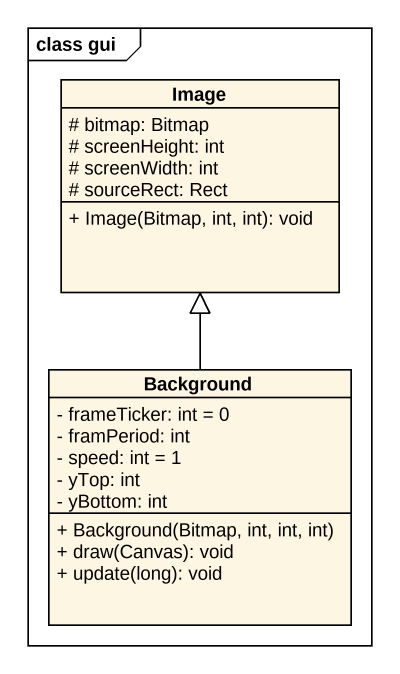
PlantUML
@startuml
mainframe class gui
hide circle
hide empty members
skinparam classAttributeIconSize 0
class Image {
  # bitmap: Bitmap
  # screenHeight: int
  # screenWidth: int
  # sourceRect: Rect
  + Image(Bitmap, int, int): void
}
class Background {
  - frameTicker: int = 0
  - framPeriod: int
  - speed: int = 1
  - yTop: int
  - yBottom: int
  + Background(Bitmap, int, int, int)
  + draw(Canvas): void
  + update(long): void
}
Background -up-|> Image
@enduml
